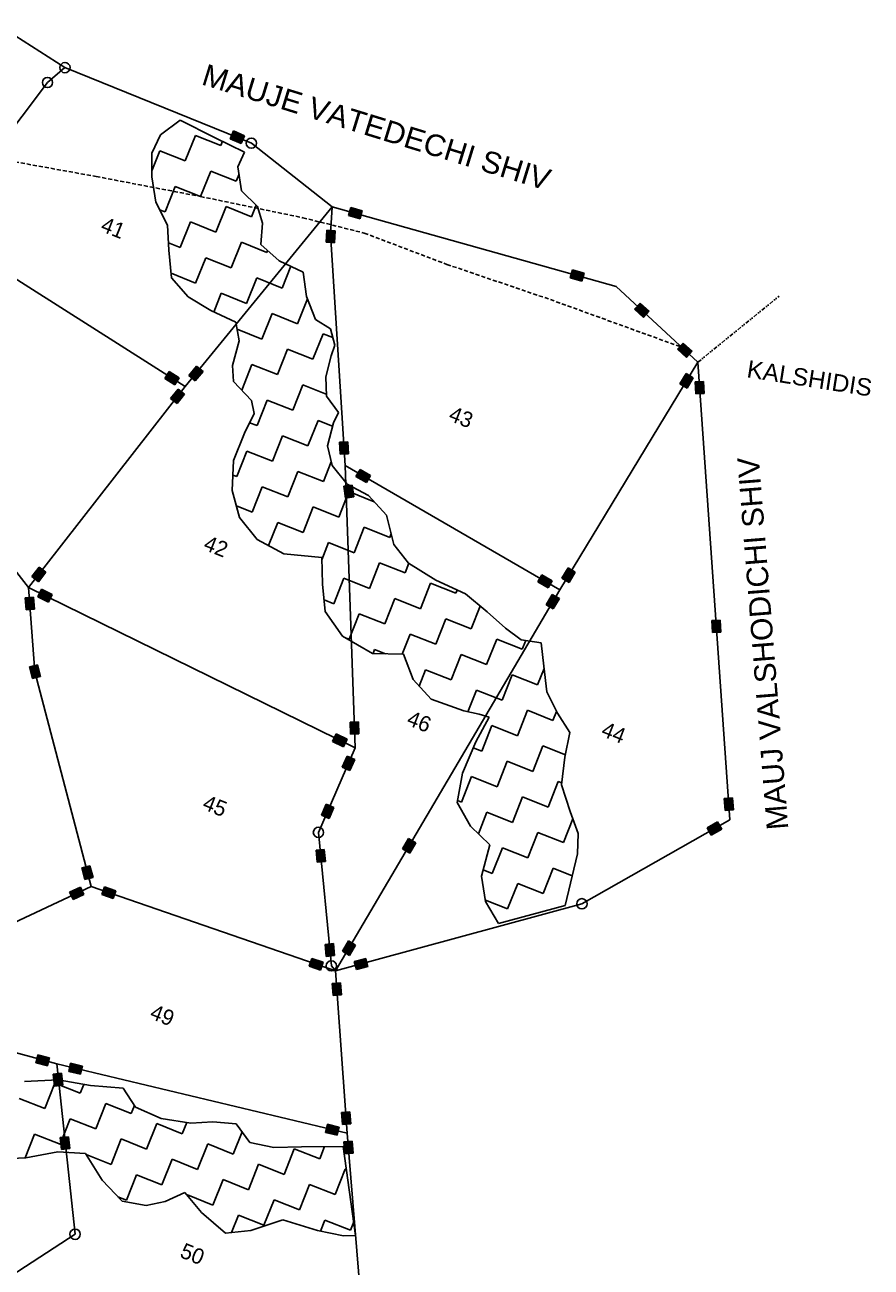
# Model space of a CAD drawing. Header units: metres. Extents: x 314619 to 317984, y 1901318 to 1905653.
# Drawn here: x 316940 to 317984, y 1903546 to 1905078 of the extents above; entities that cross this region are included whole.
import ezdxf

# ---------------------------------------------------------------- set-up
doc = ezdxf.new("R2010")
doc.units = ezdxf.units.M
doc.header["$MEASUREMENT"] = 0
doc.linetypes.add('DASHED', pattern=[0.75, 0.5, -0.25])
doc.linetypes.add('DIVIDE', pattern=[1.25, 0.5, -0.25, 0, -0.25, 0, -0.25])
for name, color, linetype in [('LINE_FOOTPATH', 1, 'DASHED'), ('POLY_HATCH', 12, 'Continuous'), ('POLY_PARCEL', 6, 'Continuous'), ('TEXT_MAPOUT', 7, 'Continuous'), ('TEXT_PARCEL', 7, 'Continuous'), ('V_BOUND_LINE', 7, 'Continuous'), ('V_DIVIDE_LINE', 7, 'DIVIDE')]:
    doc.layers.add(name, color=color, linetype=linetype)
doc.styles.get("Standard").update_dxf_attribs({"font": 'arial.ttf'})
doc.styles.add('TEXT_MAP', font='')
doc.styles.get('TEXT_MAP').set_extended_font_data('Kruti Dev 050')

msp = doc.modelspace()

# ---------------------------------------------------------------- hatches: boundary and pattern name
for points in [[(317207.3, 1904931.9), (317211.3, 1904941.3), (317197.6, 1904947.2), (317193.6, 1904937.7)], [(317342.3, 1904852.8), (317339.5, 1904842.9), (317353.8, 1904838.9), (317356.5, 1904848.7)], [(317323.1, 1904824.2), (317312.8, 1904824.8), (317312, 1904810), (317322.3, 1904809.4)], [(317627.4, 1904762.1), (317630.2, 1904771.9), (317615.9, 1904776), (317613.1, 1904766.1)], [(317703.4, 1904717.4), (317710.4, 1904724.9), (317699.5, 1904735), (317692.5, 1904727.5)], [(317756.5, 1904668.1), (317763.4, 1904675.6), (317752.6, 1904685.7), (317745.6, 1904678.2)], [(317125.3, 1904634.2), (317130.8, 1904642.8), (317118.3, 1904650.8), (317112.8, 1904642.1)], [(317142.7, 1904645.7), (317150.6, 1904639.2), (317160.1, 1904650.7), (317152.1, 1904657.2)], [(317765, 1904642.8), (317756.2, 1904648.1), (317748.5, 1904635.5), (317757.3, 1904630.1)], [(317777.4, 1904638.4), (317767.2, 1904637.7), (317768.2, 1904622.9), (317778.5, 1904623.6)], [(317137.4, 1904622.6), (317129.3, 1904629), (317120.1, 1904617.3), (317128.2, 1904611)], [(317329.3, 1904548.7), (317339.5, 1904549.3), (317338.6, 1904564.1), (317328.4, 1904563.5)], [(317354, 1904530), (317348.8, 1904521.2), (317361.6, 1904513.7), (317366.8, 1904522.6)], [(317344, 1904510.6), (317333.9, 1904509.1), (317336, 1904494.4), (317346.1, 1904495.9)], [(316948.9, 1904397.7), (316957, 1904391.4), (316966.1, 1904403.1), (316958, 1904409.4)], [(317585.9, 1904383.7), (317591, 1904392.6), (317578.2, 1904400), (317573, 1904391.1)], [(317602.9, 1904395.8), (317611.7, 1904390.5), (317619.4, 1904403.1), (317610.6, 1904408.5)], [(316951, 1904372.3), (316940.8, 1904371.5), (316941.9, 1904356.7), (316952.1, 1904357.5)], [(316969.5, 1904366.4), (316974, 1904375.7), (316960.7, 1904382.2), (316956.2, 1904373)], [(317599.7, 1904370.6), (317590.9, 1904375.8), (317583.4, 1904363), (317592.2, 1904357.8)], [(317788.8, 1904328.7), (317799, 1904329.4), (317798, 1904344.2), (317787.8, 1904343.5)], [(316949.7, 1904272), (316959.6, 1904274.6), (316955.8, 1904289), (316945.9, 1904286.4)], [(317342.2, 1904203.5), (317352.4, 1904203.8), (317351.9, 1904218.7), (317341.6, 1904218.3)], [(317333.3, 1904187.9), (317337.8, 1904197.1), (317324.5, 1904203.7), (317320, 1904194.5)], [(317347.3, 1904172.2), (317337.9, 1904176.3), (317331.9, 1904162.7), (317341.3, 1904158.6)], [(317804.2, 1904109.3), (317814.4, 1904110), (317813.4, 1904124.8), (317803.1, 1904124.1)], [(317321.5, 1904113.2), (317312.1, 1904117.3), (317306.2, 1904103.7), (317315.6, 1904099.6)], [(317800.1, 1904086.4), (317795, 1904095.3), (317782.1, 1904088), (317787.2, 1904079.1)], [(317422.6, 1904069.6), (317413.8, 1904074.8), (317406.3, 1904062), (317415.1, 1904056.8)], [(317300.9, 1904045.6), (317311.1, 1904046.5), (317309.7, 1904061.3), (317299.5, 1904060.3)], [(317014.4, 1904024.2), (317024.4, 1904026.8), (317020.6, 1904041.2), (317010.7, 1904038.6)], [(317013.2, 1904005.7), (317008.8, 1904015), (316995.4, 1904008.7), (316999.7, 1903999.4)], [(317038.5, 1904015.3), (317035.1, 1904005.6), (317049.2, 1904000.7), (317052.5, 1904010.4)], [(317312.1, 1903929.5), (317322.3, 1903930.4), (317320.9, 1903945.2), (317310.7, 1903944.2)], [(317332, 1903935.8), (317340.9, 1903930.6), (317348.4, 1903943.4), (317339.5, 1903948.6)], [(317305.1, 1903912.5), (317308.5, 1903922.2), (317294.5, 1903927), (317291.1, 1903917.3)], [(317346.6, 1903923), (317349.3, 1903913.2), (317363.6, 1903917), (317360.9, 1903926.9)], [(317320.7, 1903881.1), (317330.9, 1903881.9), (317329.9, 1903896.7), (317319.6, 1903895.9)], [(316968.1, 1903794.3), (316970.7, 1903804.3), (316956.3, 1903808), (316953.8, 1903798.1)], [(316996.8, 1903797.6), (316994.4, 1903787.7), (317008.9, 1903784.2), (317011.2, 1903794.2)], [(316977, 1903769.5), (316987.2, 1903770.6), (316985.5, 1903785.3), (316975.3, 1903784.2)], [(317341.2, 1903737.6), (317331, 1903736.8), (317332.2, 1903722), (317342.4, 1903722.8)], [(317325.5, 1903709), (317327.9, 1903719), (317313.5, 1903722.4), (317311.1, 1903712.4)], [(316985.6, 1903691.3), (316995.7, 1903692.4), (316994.1, 1903707.1), (316983.9, 1903706)], [(317344, 1903701.5), (317333.8, 1903700.7), (317335, 1903685.9), (317345.2, 1903686.7)]]:
    msp.add_hatch(color=256).paths.add_polyline_path(points)

# ---------------------------------------------------------------- linework, layer by layer
for p, q in [((317193.6, 1904937.7), (317197.6, 1904947.2)), ((317207.3, 1904931.9), (317193.6, 1904937.7)), ((317197.6, 1904947.2), (317211.3, 1904941.3)), ((317211.3, 1904941.3), (317207.3, 1904931.9)), ((317339.5, 1904842.9), (317342.3, 1904852.8)), ((317342.3, 1904852.8), (317356.5, 1904848.7)), ((317356.5, 1904848.7), (317353.8, 1904838.9)), ((317353.8, 1904838.9), (317339.5, 1904842.9)), ((317312, 1904810), (317312.8, 1904824.8)), ((317312.8, 1904824.8), (317323.1, 1904824.2)), ((317323.1, 1904824.2), (317322.3, 1904809.4)), ((317322.3, 1904809.4), (317312, 1904810)), ((317613.1, 1904766.1), (317615.9, 1904776)), ((317615.9, 1904776), (317630.2, 1904771.9)), ((317630.2, 1904771.9), (317627.4, 1904762.1)), ((317627.4, 1904762.1), (317613.1, 1904766.1)), ((317692.5, 1904727.5), (317699.5, 1904735)), ((317703.4, 1904717.4), (317692.5, 1904727.5)), ((317699.5, 1904735), (317710.4, 1904724.9)), ((317710.4, 1904724.9), (317703.4, 1904717.4)), ((317745.6, 1904678.2), (317752.6, 1904685.7)), ((317756.5, 1904668.1), (317745.6, 1904678.2)), ((317752.6, 1904685.7), (317763.4, 1904675.6)), ((317763.4, 1904675.6), (317756.5, 1904668.1)), ((317112.8, 1904642.1), (317118.3, 1904650.8)), ((317118.3, 1904650.8), (317130.8, 1904642.8)), ((317142.7, 1904645.7), (317152.1, 1904657.2)), ((317150.6, 1904639.2), (317142.7, 1904645.7)), ((317160.1, 1904650.7), (317150.6, 1904639.2)), ((317152.1, 1904657.2), (317160.1, 1904650.7)), ((317748.5, 1904635.5), (317756.2, 1904648.1)), ((317756.2, 1904648.1), (317765, 1904642.8)), ((317125.3, 1904634.2), (317112.8, 1904642.1)), ((317130.8, 1904642.8), (317125.3, 1904634.2)), ((317757.3, 1904630.1), (317748.5, 1904635.5)), ((317765, 1904642.8), (317757.3, 1904630.1)), ((317767.2, 1904637.7), (317777.4, 1904638.4)), ((317768.2, 1904622.9), (317767.2, 1904637.7)), ((317777.4, 1904638.4), (317778.5, 1904623.6)), ((317120.1, 1904617.3), (317129.3, 1904629)), ((317128.2, 1904611), (317120.1, 1904617.3)), ((317137.4, 1904622.6), (317128.2, 1904611)), ((317129.3, 1904629), (317137.4, 1904622.6)), ((317778.5, 1904623.6), (317768.2, 1904622.9)), ((317328.4, 1904563.5), (317338.6, 1904564.1)), ((317329.3, 1904548.7), (317328.4, 1904563.5)), ((317338.6, 1904564.1), (317339.5, 1904549.3)), ((317339.5, 1904549.3), (317329.3, 1904548.7)), ((317348.8, 1904521.2), (317354, 1904530)), ((317354, 1904530), (317366.8, 1904522.6)), ((317366.8, 1904522.6), (317361.6, 1904513.7)), ((317333.9, 1904509.1), (317344, 1904510.6)), ((317336, 1904494.4), (317333.9, 1904509.1)), ((317344, 1904510.6), (317346.1, 1904495.9)), ((317361.6, 1904513.7), (317348.8, 1904521.2)), ((317346.1, 1904495.9), (317336, 1904494.4)), ((316948.9, 1904397.7), (316958, 1904409.4)), ((316966.1, 1904403.1), (316957, 1904391.4)), ((316958, 1904409.4), (316966.1, 1904403.1)), ((317573, 1904391.1), (317578.2, 1904400)), ((317578.2, 1904400), (317591, 1904392.6)), ((317602.9, 1904395.8), (317610.6, 1904408.5)), ((317610.6, 1904408.5), (317619.4, 1904403.1)), ((317619.4, 1904403.1), (317611.7, 1904390.5)), ((316957, 1904391.4), (316948.9, 1904397.7)), ((317585.9, 1904383.7), (317573, 1904391.1)), ((317591, 1904392.6), (317585.9, 1904383.7)), ((317611.7, 1904390.5), (317602.9, 1904395.8)), ((316940.8, 1904371.5), (316951, 1904372.3)), ((316941.9, 1904356.7), (316940.8, 1904371.5)), ((316951, 1904372.3), (316952.1, 1904357.5)), ((316956.2, 1904373), (316960.7, 1904382.2)), ((316969.5, 1904366.4), (316956.2, 1904373)), ((316960.7, 1904382.2), (316974, 1904375.7)), ((316974, 1904375.7), (316969.5, 1904366.4)), ((317583.4, 1904363), (317590.9, 1904375.8)), ((317590.9, 1904375.8), (317599.7, 1904370.6)), ((317599.7, 1904370.6), (317592.2, 1904357.8)), ((316952.1, 1904357.5), (316941.9, 1904356.7)), ((317592.2, 1904357.8), (317583.4, 1904363)), ((317787.8, 1904343.5), (317798, 1904344.2)), ((317788.8, 1904328.7), (317787.8, 1904343.5)), ((317798, 1904344.2), (317799, 1904329.4)), ((317799, 1904329.4), (317788.8, 1904328.7)), ((316945.9, 1904286.4), (316955.8, 1904289)), ((316949.7, 1904272), (316945.9, 1904286.4)), ((316955.8, 1904289), (316959.6, 1904274.6)), ((316959.6, 1904274.6), (316949.7, 1904272)), ((317341.6, 1904218.3), (317351.9, 1904218.7)), ((317342.2, 1904203.5), (317341.6, 1904218.3)), ((317351.9, 1904218.7), (317352.4, 1904203.8)), ((317320, 1904194.5), (317324.5, 1904203.7)), ((317324.5, 1904203.7), (317337.8, 1904197.1)), ((317352.4, 1904203.8), (317342.2, 1904203.5)), ((317333.3, 1904187.9), (317320, 1904194.5)), ((317337.8, 1904197.1), (317333.3, 1904187.9)), ((317331.9, 1904162.7), (317337.9, 1904176.3)), ((317337.9, 1904176.3), (317347.3, 1904172.2)), ((317347.3, 1904172.2), (317341.3, 1904158.6)), ((317341.3, 1904158.6), (317331.9, 1904162.7)), ((317803.1, 1904124.1), (317813.4, 1904124.8)), ((317804.2, 1904109.3), (317803.1, 1904124.1)), ((317813.4, 1904124.8), (317814.4, 1904110)), ((317306.2, 1904103.7), (317312.1, 1904117.3)), ((317312.1, 1904117.3), (317321.5, 1904113.2)), ((317321.5, 1904113.2), (317315.6, 1904099.6)), ((317814.4, 1904110), (317804.2, 1904109.3)), ((317315.6, 1904099.6), (317306.2, 1904103.7)), ((317782.1, 1904088), (317795, 1904095.3)), ((317795, 1904095.3), (317800.1, 1904086.4)), ((317787.2, 1904079.1), (317782.1, 1904088)), ((317800.1, 1904086.4), (317787.2, 1904079.1)), ((317406.3, 1904062), (317413.8, 1904074.8)), ((317413.8, 1904074.8), (317422.6, 1904069.6)), ((317422.6, 1904069.6), (317415.1, 1904056.8)), ((317299.5, 1904060.3), (317309.7, 1904061.3)), ((317300.9, 1904045.6), (317299.5, 1904060.3)), ((317309.7, 1904061.3), (317311.1, 1904046.5)), ((317415.1, 1904056.8), (317406.3, 1904062)), ((317010.7, 1904038.6), (317020.6, 1904041.2)), ((317014.4, 1904024.2), (317010.7, 1904038.6)), ((317020.6, 1904041.2), (317024.4, 1904026.8)), ((317311.1, 1904046.5), (317300.9, 1904045.6)), ((317024.4, 1904026.8), (317014.4, 1904024.2)), ((316995.4, 1904008.7), (317008.8, 1904015)), ((316999.7, 1903999.4), (316995.4, 1904008.7)), ((317013.2, 1904005.7), (316999.7, 1903999.4)), ((317008.8, 1904015), (317013.2, 1904005.7)), ((317035.1, 1904005.6), (317038.5, 1904015.3)), ((317049.2, 1904000.7), (317035.1, 1904005.6)), ((317038.5, 1904015.3), (317052.5, 1904010.4)), ((317052.5, 1904010.4), (317049.2, 1904000.7)), ((317310.7, 1903944.2), (317320.9, 1903945.2)), ((317312.1, 1903929.5), (317310.7, 1903944.2)), ((317320.9, 1903945.2), (317322.3, 1903930.4)), ((317332, 1903935.8), (317339.5, 1903948.6)), ((317339.5, 1903948.6), (317348.4, 1903943.4)), ((317348.4, 1903943.4), (317340.9, 1903930.6)), ((317291.1, 1903917.3), (317294.5, 1903927)), ((317294.5, 1903927), (317308.5, 1903922.2)), ((317322.3, 1903930.4), (317312.1, 1903929.5)), ((317340.9, 1903930.6), (317332, 1903935.8)), ((317346.6, 1903923), (317360.9, 1903926.9)), ((317360.9, 1903926.9), (317363.6, 1903917)), ((317305.1, 1903912.5), (317291.1, 1903917.3)), ((317308.5, 1903922.2), (317305.1, 1903912.5)), ((317349.3, 1903913.2), (317346.6, 1903923)), ((317363.6, 1903917), (317349.3, 1903913.2)), ((317319.6, 1903895.9), (317329.9, 1903896.7)), ((317320.7, 1903881.1), (317319.6, 1903895.9)), ((317329.9, 1903896.7), (317330.9, 1903881.9)), ((317330.9, 1903881.9), (317320.7, 1903881.1)), ((316953.8, 1903798.1), (316956.3, 1903808)), ((316956.3, 1903808), (316970.7, 1903804.3)), ((316970.7, 1903804.3), (316968.1, 1903794.3)), ((316968.1, 1903794.3), (316953.8, 1903798.1)), ((316994.4, 1903787.7), (316996.8, 1903797.6)), ((317008.9, 1903784.2), (316994.4, 1903787.7)), ((316996.8, 1903797.6), (317011.2, 1903794.2)), ((317011.2, 1903794.2), (317008.9, 1903784.2)), ((316975.3, 1903784.2), (316985.5, 1903785.3)), ((316977, 1903769.5), (316975.3, 1903784.2)), ((316985.5, 1903785.3), (316987.2, 1903770.6)), ((316987.2, 1903770.6), (316977, 1903769.5)), ((317331, 1903736.8), (317341.2, 1903737.6)), ((317332.2, 1903722), (317331, 1903736.8)), ((317341.2, 1903737.6), (317342.4, 1903722.8)), ((317311.1, 1903712.4), (317313.5, 1903722.4)), ((317325.5, 1903709), (317311.1, 1903712.4)), ((317313.5, 1903722.4), (317327.9, 1903719)), ((317327.9, 1903719), (317325.5, 1903709)), ((317342.4, 1903722.8), (317332.2, 1903722)), ((316983.9, 1903706), (316994.1, 1903707.1)), ((316985.6, 1903691.3), (316983.9, 1903706)), ((316994.1, 1903707.1), (316995.7, 1903692.4)), ((317333.8, 1903700.7), (317344, 1903701.5)), ((317335, 1903685.9), (317333.8, 1903700.7)), ((317344, 1903701.5), (317345.2, 1903686.7)), ((316995.7, 1903692.4), (316985.6, 1903691.3)), ((317345.2, 1903686.7), (317335, 1903685.9))]:
    msp.add_line(p, q)
for centre in [(316989.8, 1905025.3), (316968.2, 1905007), (317219.7, 1904932.2), (317302.5, 1904082.4), (317627.6, 1903994.3), (317318.4, 1903917.8), (317002.2, 1903586.8)]:
    msp.add_circle(centre, 6.35)
at = {"layer": 'LINE_FOOTPATH', "ltscale": 10}
for p, q in [((316898.5, 1904914.5), (317028.3, 1904891.1)), ((317028.3, 1904891.1), (317157.1, 1904866.4)), ((317157.1, 1904866.4), (317283.3, 1904840.2)), ((317283.3, 1904840.2), (317359.1, 1904821.3)), ((317359.1, 1904821.3), (317460.9, 1904782.7)), ((317460.9, 1904782.7), (317588.8, 1904739.3)), ((317588.8, 1904739.3), (317750.6, 1904680.6))]:
    msp.add_line(p, q, dxfattribs=at)
at = {"layer": 'POLY_HATCH'}
for p, q in [((317131.7, 1904960.4), (317107.8, 1904942.5)), ((317174.3, 1904939.3), (317131.7, 1904960.4)), ((317107.8, 1904942.5), (317097.1, 1904920)), ((317211.3, 1904921.2), (317174.3, 1904939.3)), ((317203.1, 1904903.2), (317211.3, 1904921.2)), ((317097.1, 1904920), (317096.8, 1904890.7)), ((317096.8, 1904890.7), (317101.8, 1904859.3)), ((317207.4, 1904873.5), (317203.1, 1904903.2)), ((317101.8, 1904859.3), (317116.2, 1904831)), ((317227.4, 1904853.9), (317207.4, 1904873.5)), ((317233.4, 1904833.7), (317227.4, 1904853.9)), ((317116.2, 1904831), (317118, 1904800.2)), ((317231.4, 1904807.1), (317233.4, 1904833.7)), ((317118, 1904800.2), (317121.2, 1904766.1)), ((317254, 1904787.2), (317231.4, 1904807.1)), ((317283.7, 1904773.3), (317254, 1904787.2)), ((317287.8, 1904743), (317283.7, 1904773.3)), ((317121.2, 1904766.1), (317141.8, 1904742.9)), ((317141.8, 1904742.9), (317169.6, 1904725.7)), ((317298.8, 1904714.7), (317287.8, 1904743)), ((317169.6, 1904725.7), (317200.5, 1904711.3)), ((317200.5, 1904711.3), (317204.8, 1904688.4)), ((317317.2, 1904703.3), (317298.8, 1904714.7)), ((317322.6, 1904683.3), (317317.2, 1904703.3)), ((317204.8, 1904688.4), (317196.5, 1904658.2)), ((317318.3, 1904670), (317322.6, 1904683.3)), ((317311.7, 1904643.9), (317318.3, 1904670)), ((317196.5, 1904658.2), (317197.9, 1904638.5)), ((317197.9, 1904638.5), (317219.7, 1904614.8)), ((317312.3, 1904620.4), (317311.7, 1904643.9)), ((317219.7, 1904614.8), (317223.3, 1904599)), ((317327.2, 1904600.1), (317312.3, 1904620.4)), ((317223.3, 1904599), (317211.1, 1904574.4)), ((317321.1, 1904587.4), (317327.2, 1904600.1)), ((317313.6, 1904559), (317321.1, 1904587.4)), ((317211.1, 1904574.4), (317197.5, 1904540.8)), ((317319.4, 1904534.8), (317313.6, 1904559)), ((317197.5, 1904540.8), (317196.1, 1904503.8)), ((317337.9, 1904511.7), (317319.4, 1904534.8)), ((317364.3, 1904497.8), (317337.9, 1904511.7)), ((317196.1, 1904503.8), (317205.2, 1904470.7)), ((317386.4, 1904473.3), (317364.3, 1904497.8)), ((317205.2, 1904470.7), (317227, 1904443.6)), ((317395.7, 1904437.4), (317386.4, 1904473.3)), ((317227, 1904443.6), (317259.9, 1904425.7)), ((317413.7, 1904414.5), (317395.7, 1904437.4)), ((317259.9, 1904425.7), (317306.5, 1904421.5)), ((317306.5, 1904421.5), (317307.4, 1904388.4)), ((317447.5, 1904393.5), (317413.7, 1904414.5)), ((317307.4, 1904388.4), (317310.9, 1904354.8)), ((317484.1, 1904376.3), (317447.5, 1904393.5)), ((317510.6, 1904354.1), (317484.1, 1904376.3)), ((317310.9, 1904354.8), (317332, 1904324.5)), ((317533.2, 1904334.2), (317510.6, 1904354.1)), ((317332, 1904324.5), (317369, 1904303)), ((317552.4, 1904319.7), (317533.2, 1904334.2)), ((317577.3, 1904316), (317552.4, 1904319.7)), ((317580.6, 1904287.3), (317577.3, 1904316)), ((317369, 1904303), (317407.4, 1904302.1)), ((317407.4, 1904302.1), (317419.2, 1904270.7)), ((317584.2, 1904255.8), (317580.6, 1904287.3)), ((317419.2, 1904270.7), (317441.6, 1904246.8)), ((317441.6, 1904246.8), (317481.9, 1904232.1)), ((317597.3, 1904229.3), (317584.2, 1904255.8)), ((317481.9, 1904232.1), (317500.6, 1904228.1)), ((317513.2, 1904224.5), (317496.6, 1904194.1)), ((317500.6, 1904228.1), (317513.2, 1904224.5)), ((317612.8, 1904205.4), (317597.3, 1904229.3)), ((317606.5, 1904175), (317612.8, 1904205.4)), ((317496.6, 1904194.1), (317480.3, 1904155.5)), ((317602.3, 1904141.1), (317606.5, 1904175)), ((317480.3, 1904155.5), (317473.7, 1904119.1)), ((317612.9, 1904108.2), (317602.3, 1904141.1)), ((317473.7, 1904119.1), (317489.9, 1904090.1)), ((317622.9, 1904081), (317612.9, 1904108.2)), ((317489.9, 1904090.1), (317513.9, 1904066.8)), ((317622.2, 1904055.9), (317622.9, 1904081)), ((317513.9, 1904066.8), (317503.7, 1904028.4)), ((317606.8, 1903992.3), (317622.2, 1904055.9)), ((317503.7, 1904028.4), (317508.7, 1903997)), ((317508.7, 1903997), (317524.8, 1903970.2)), ((317524.8, 1903970.2), (317606.8, 1903992.3)), ((316939.8, 1903775.2), (316981.3, 1903777.4)), ((316981.3, 1903777.4), (317021.2, 1903770.1)), ((317021.2, 1903770.1), (317061.4, 1903767.1)), ((317061.4, 1903767.1), (317076.9, 1903743.7)), ((317076.9, 1903743.7), (317108.4, 1903729.7)), ((317108.4, 1903729.7), (317145.2, 1903723.7)), ((317145.2, 1903723.7), (317172, 1903725.3)), ((317172, 1903725.3), (317201, 1903723.1)), ((317201, 1903723.1), (317218, 1903699.8)), ((317218, 1903699.8), (317247.6, 1903693.8)), ((317247.6, 1903693.8), (317281.5, 1903694.7)), ((317281.5, 1903694.7), (317333, 1903695)), ((317333, 1903695), (317348.3, 1903585.4)), ((316941.3, 1903681.2), (316897.6, 1903679.2)), ((316981.1, 1903688.4), (316941.3, 1903681.2)), ((317015.2, 1903686.3), (316981.1, 1903688.4)), ((317035.7, 1903653.7), (317015.2, 1903686.3)), ((317060.2, 1903627.5), (317035.7, 1903653.7)), ((317137.5, 1903638.4), (317113.3, 1903627.2)), ((317158.2, 1903613.7), (317137.5, 1903638.4)), ((317090, 1903622.1), (317060.2, 1903627.5)), ((317113.3, 1903627.2), (317090, 1903622.1)), ((317188, 1903588.2), (317158.2, 1903613.7)), ((317258.6, 1903604.6), (317219.2, 1903591.6)), ((317301.2, 1903591.3), (317258.6, 1903604.6)), ((317219.2, 1903591.6), (317188, 1903588.2)), ((317333.5, 1903584.9), (317301.2, 1903591.3)), ((317348.3, 1903585.4), (317333.5, 1903584.9))]:
    msp.add_line(p, q, dxfattribs=at)
at = {"layer": 'POLY_HATCH', "linetype": 'Continuous'}
for p, q in [((317138.2, 1904910.3), (317150.7, 1904941.7)), ((317150.7, 1904941.7), (317182.1, 1904929.2)), ((317096.9, 1904898.1), (317106.7, 1904922.8)), ((317106.7, 1904922.8), (317138.2, 1904910.3)), ((317182.1, 1904929.2), (317184.2, 1904934.5)), ((317157.1, 1904866.4), (317169.6, 1904897.8)), ((317169.6, 1904897.8), (317201, 1904885.3)), ((317201, 1904885.3), (317204.5, 1904894)), ((317113.2, 1904847.4), (317125.7, 1904878.9)), ((317125.7, 1904878.9), (317157.1, 1904866.4)), ((317106.5, 1904850.1), (317113.2, 1904847.4)), ((317176, 1904822.5), (317188.5, 1904853.9)), ((317188.5, 1904853.9), (317220, 1904841.4)), ((317220, 1904841.4), (317225.6, 1904855.6)), ((317132.1, 1904803.5), (317144.6, 1904835)), ((317144.6, 1904835), (317176, 1904822.5)), ((317117.5, 1904809.3), (317132.1, 1904803.5)), ((317195, 1904778.5), (317207.5, 1904810)), ((317207.5, 1904810), (317238.9, 1904797.5)), ((317238.9, 1904797.5), (317239.8, 1904799.7)), ((317151, 1904759.6), (317163.5, 1904791)), ((317163.5, 1904791), (317195, 1904778.5)), ((317120.7, 1904771.7), (317151, 1904759.6)), ((317257.8, 1904753.5), (317268.5, 1904780.4)), ((317213.9, 1904734.6), (317226.4, 1904766)), ((317226.4, 1904766), (317257.8, 1904753.5)), ((317173.3, 1904724), (317182.5, 1904747.1)), ((317182.5, 1904747.1), (317213.9, 1904734.6)), ((317276.8, 1904709.6), (317288.9, 1904740.1)), ((317232.8, 1904690.7), (317245.3, 1904722.1)), ((317245.3, 1904722.1), (317276.8, 1904709.6)), ((317202.1, 1904702.9), (317232.8, 1904690.7)), ((317295.7, 1904665.7), (317308.2, 1904697.1)), ((317308.2, 1904697.1), (317320.1, 1904692.4)), ((317251.8, 1904646.8), (317264.3, 1904678.2)), ((317264.3, 1904678.2), (317295.7, 1904665.7)), ((317207.8, 1904627.8), (317220.3, 1904659.3)), ((317220.3, 1904659.3), (317251.8, 1904646.8)), ((317270.7, 1904602.8), (317283.2, 1904634.3)), ((317283.2, 1904634.3), (317312.2, 1904622.7)), ((317207.6, 1904627.9), (317207.8, 1904627.8)), ((317226.8, 1904583.9), (317239.3, 1904615.3)), ((317239.3, 1904615.3), (317270.7, 1904602.8)), ((317217.6, 1904587.5), (317226.8, 1904583.9)), ((317289.6, 1904558.9), (317302.1, 1904590.3)), ((317302.1, 1904590.3), (317320, 1904583.2)), ((317245.7, 1904540), (317258.2, 1904571.4)), ((317258.2, 1904571.4), (317289.6, 1904558.9)), ((317201.8, 1904521), (317214.3, 1904552.5)), ((317214.3, 1904552.5), (317245.7, 1904540)), ((317308.6, 1904515), (317318.3, 1904539.4)), ((317196.8, 1904523), (317201.8, 1904521)), ((317264.7, 1904496.1), (317277.1, 1904527.5)), ((317277.1, 1904527.5), (317308.6, 1904515)), ((317220.7, 1904477.1), (317233.2, 1904508.6)), ((317233.2, 1904508.6), (317264.7, 1904496.1)), ((317327.5, 1904471.1), (317340, 1904502.5)), ((317340, 1904502.5), (317371.2, 1904490.1)), ((317201.3, 1904484.8), (317220.7, 1904477.1)), ((317283.6, 1904452.1), (317296.1, 1904483.6)), ((317296.1, 1904483.6), (317327.5, 1904471.1)), ((317240.8, 1904436.1), (317252.2, 1904464.6)), ((317252.2, 1904464.6), (317283.6, 1904452.1)), ((317346.4, 1904427.1), (317358.9, 1904458.6)), ((317358.9, 1904458.6), (317390.4, 1904446.1)), ((317390.4, 1904446.1), (317392.2, 1904450.8)), ((317306.6, 1904418.5), (317315, 1904439.6)), ((317315, 1904439.6), (317346.4, 1904427.1)), ((317365.4, 1904383.2), (317377.9, 1904414.7)), ((317377.9, 1904414.7), (317409.3, 1904402.2)), ((317409.3, 1904402.2), (317414.1, 1904414.2)), ((317321.5, 1904364.3), (317334, 1904395.7)), ((317334, 1904395.7), (317365.4, 1904383.2)), ((317428.2, 1904358.2), (317440.7, 1904389.7)), ((317440.7, 1904389.7), (317472.2, 1904377.2)), ((317309.4, 1904369.1), (317321.5, 1904364.3)), ((317384.3, 1904339.3), (317396.8, 1904370.7)), ((317396.8, 1904370.7), (317428.2, 1904358.2)), ((317472.2, 1904377.2), (317473.8, 1904381.1)), ((317491.1, 1904333.2), (317502.2, 1904361.1)), ((317340.4, 1904320.4), (317352.9, 1904351.8)), ((317352.9, 1904351.8), (317384.3, 1904339.3)), ((317447.2, 1904314.3), (317459.7, 1904345.7)), ((317459.7, 1904345.7), (317491.1, 1904333.2)), ((317405.9, 1904302.1), (317415.8, 1904326.8)), ((317415.8, 1904326.8), (317447.2, 1904314.3)), ((317336.5, 1904321.9), (317340.4, 1904320.4)), ((317369.9, 1904303), (317371.8, 1904307.9)), ((317371.8, 1904307.9), (317385.1, 1904302.6)), ((317510, 1904289.3), (317522.5, 1904320.7)), ((317522.5, 1904320.7), (317554, 1904308.3)), ((317554, 1904308.3), (317558.2, 1904318.8)), ((317466.1, 1904270.4), (317478.6, 1904301.8)), ((317478.6, 1904301.8), (317510, 1904289.3)), ((317426.7, 1904262.7), (317434.7, 1904282.9)), ((317434.7, 1904282.9), (317466.1, 1904270.4)), ((317529, 1904245.4), (317541.5, 1904276.8)), ((317541.5, 1904276.8), (317572.9, 1904264.3)), ((317572.9, 1904264.3), (317580.9, 1904284.5)), ((317486.9, 1904231), (317497.5, 1904257.9)), ((317497.5, 1904257.9), (317529, 1904245.4)), ((317547.9, 1904201.5), (317560.4, 1904232.9)), ((317560.4, 1904232.9), (317591.8, 1904220.4)), ((317591.8, 1904220.4), (317596.2, 1904231.5)), ((317504, 1904182.5), (317516.5, 1904214)), ((317516.5, 1904214), (317547.9, 1904201.5)), ((317493.5, 1904186.7), (317504, 1904182.5)), ((317566.8, 1904157.5), (317579.3, 1904189)), ((317579.3, 1904189), (317607.1, 1904177.9)), ((317522.9, 1904138.6), (317535.4, 1904170)), ((317535.4, 1904170), (317566.8, 1904157.5)), ((317479, 1904119.7), (317491.5, 1904151.1)), ((317491.5, 1904151.1), (317522.9, 1904138.6)), ((317585.8, 1904113.6), (317598.3, 1904145.1)), ((317598.3, 1904145.1), (317602.6, 1904143.3)), ((317541.9, 1904094.7), (317554.4, 1904126.1)), ((317554.4, 1904126.1), (317585.8, 1904113.6)), ((317474.1, 1904121.6), (317479, 1904119.7)), ((317499.8, 1904080.5), (317510.4, 1904107.2)), ((317510.4, 1904107.2), (317541.9, 1904094.7)), ((317604.7, 1904069.7), (317616.3, 1904098.9)), ((317560.8, 1904050.8), (317573.3, 1904082.2)), ((317573.3, 1904082.2), (317604.7, 1904069.7)), ((317516.9, 1904031.8), (317529.4, 1904063.3)), ((317529.4, 1904063.3), (317560.8, 1904050.8)), ((317505.8, 1904036.2), (317516.9, 1904031.8)), ((317579.7, 1904006.8), (317592.2, 1904038.3)), ((317592.2, 1904038.3), (317615.7, 1904028.9)), ((317535.8, 1903987.9), (317548.3, 1904019.3)), ((317548.3, 1904019.3), (317579.7, 1904006.8)), ((317508.5, 1903998.8), (317535.8, 1903987.9)), ((316964.8, 1903741.7), (316977.3, 1903773.2)), ((316977.3, 1903773.2), (317008.7, 1903760.7)), ((317008.7, 1903760.7), (317013.1, 1903771.6)), ((316933.4, 1903754.2), (316964.8, 1903741.7)), ((317027.7, 1903716.8), (317040.1, 1903748.2)), ((317040.1, 1903748.2), (317071.6, 1903735.7)), ((317071.6, 1903735.7), (317075.6, 1903745.7)), ((316983.7, 1903697.8), (316996.2, 1903729.2)), ((316996.2, 1903729.2), (317027.7, 1903716.8)), ((316940.7, 1903681.2), (316952.3, 1903710.3)), ((316952.3, 1903710.3), (316983.7, 1903697.8)), ((317090.5, 1903691.8), (317103, 1903723.2)), ((317103, 1903723.2), (317134.4, 1903710.7)), ((317134.4, 1903710.7), (317140, 1903724.6)), ((317197.3, 1903685.7), (317208.2, 1903713.2)), ((317046.6, 1903672.8), (317059.1, 1903704.3)), ((317059.1, 1903704.3), (317090.5, 1903691.8)), ((317153.4, 1903666.8), (317165.9, 1903698.2)), ((317165.9, 1903698.2), (317197.3, 1903685.7)), ((317304.1, 1903679.7), (317310.1, 1903694.9)), ((317016.1, 1903685), (317046.6, 1903672.8)), ((317260.2, 1903660.7), (317272.6, 1903692.2)), ((317272.6, 1903692.2), (317304.1, 1903679.7)), ((317109.4, 1903647.8), (317121.9, 1903679.3)), ((317121.9, 1903679.3), (317153.4, 1903666.8)), ((317216.2, 1903641.8), (317228.7, 1903673.2)), ((317228.7, 1903673.2), (317260.2, 1903660.7)), ((317323, 1903635.7), (317335.5, 1903667.2)), ((317335.5, 1903667.2), (317337, 1903666.6)), ((317065.5, 1903628.9), (317078, 1903660.3)), ((317078, 1903660.3), (317109.4, 1903647.8)), ((317172.3, 1903622.9), (317184.8, 1903654.3)), ((317184.8, 1903654.3), (317216.2, 1903641.8)), ((317140.6, 1903634.7), (317140.9, 1903635.3)), ((317140.9, 1903635.3), (317172.3, 1903622.9)), ((317279.1, 1903616.8), (317291.6, 1903648.2)), ((317291.6, 1903648.2), (317323, 1903635.7)), ((317054.9, 1903633.1), (317065.5, 1903628.9)), ((317235.2, 1903597.9), (317247.7, 1903629.3)), ((317247.7, 1903629.3), (317279.1, 1903616.8)), ((317195.2, 1903588.9), (317203.7, 1903610.4)), ((317203.7, 1903610.4), (317235.2, 1903597.9)), ((317305.1, 1903590.6), (317310.5, 1903604.3)), ((317310.5, 1903604.3), (317342, 1903591.8)), ((317342, 1903591.8), (317346, 1903602))]:
    msp.add_line(p, q, dxfattribs=at)
at = {"layer": 'POLY_PARCEL'}
for p, q in [((316968.2, 1905007), (316989.8, 1905025.3)), ((316831.9, 1904826.3), (316968.2, 1905007)), ((317138.2, 1904632.1), (317319.6, 1904853.8)), ((317319.6, 1904853.8), (317317.4, 1904820.2)), ((316831.9, 1904826.3), (317138.2, 1904632.1)), ((317317.4, 1904820.2), (317335.3, 1904534.9)), ((317770.6, 1904662), (317600.1, 1904381.3)), ((316944.9, 1904384.2), (317138.2, 1904632.1)), ((316944.9, 1904384.2), (316775.7, 1904600.4)), ((317335.3, 1904534.9), (317600.1, 1904381.3)), ((317335.3, 1904534.9), (317347.9, 1904186.5)), ((317347.9, 1904186.5), (316944.9, 1904384.2)), ((316952.7, 1904280.5), (316944.9, 1904384.2)), ((317600.1, 1904381.3), (317323.7, 1903911.5)), ((317022, 1904015.5), (316952.7, 1904280.5)), ((317347.9, 1904186.5), (317302.5, 1904082.4)), ((317302.5, 1904082.4), (317318.4, 1903917.8)), ((316899, 1903958), (317022, 1904015.5)), ((317323.7, 1903911.5), (317022, 1904015.5)), ((317318.4, 1903917.8), (317323.7, 1903911.5)), ((316715.7, 1903868.4), (316979.9, 1903796.9)), ((316979.9, 1903796.9), (317338, 1903711.3)), ((316979.9, 1903796.9), (317002.2, 1903586.8)), ((317002.2, 1903586.8), (316861.9, 1903495.9))]:
    msp.add_line(p, q, dxfattribs=at)
at = {"layer": 'V_BOUND_LINE'}
for p, q in [((316907, 1905078.1), (316989.8, 1905025.3)), ((316989.8, 1905025.3), (317219.7, 1904932.2)), ((317219.7, 1904932.2), (317319.6, 1904853.8)), ((317319.6, 1904853.8), (317670, 1904755.4)), ((317670, 1904755.4), (317770.6, 1904662)), ((317770.6, 1904662), (317810.1, 1904098)), ((317810.1, 1904098), (317627.6, 1903994.3)), ((317627.6, 1903994.3), (317323.7, 1903911.5)), ((317323.7, 1903911.5), (317338, 1903711.3)), ((317338, 1903711.3), (317356.2, 1903489.1))]:
    msp.add_line(p, q, dxfattribs=at)
at = {"layer": 'V_DIVIDE_LINE', "ltscale": 10}
msp.add_line((317770.6, 1904662), (317870.8, 1904743.6), dxfattribs=at)

# ---------------------------------------------------------------- texts
at = {"layer": 'TEXT_MAPOUT'}
for s, height, rotation, p in [('MAUJE VATEDECHI SHIV', 26.632, 342.8889, (317156.9, 1905004.9)), ('KALSHIDIS', 21.31, 351.1293, (317830, 1904643.7)), ('MAUJ VALSHODICHI SHIV', 26.632, 94.5503, (317882.3, 1904086.5))]:
    msp.add_text(s, height=height, rotation=rotation, dxfattribs=at).set_placement(p)
at = {"layer": 'TEXT_PARCEL', "style": 'TEXT_MAP'}
for s, p in [('41', (317032.5, 1904824.2)), ('43', (317461.8, 1904590.8)), ('42', (317159.4, 1904431.4)), ('46', (317410.1, 1904215.5)), ('44', (317650, 1904201.8)), ('45', (317158.1, 1904111.5)), ('49', (317093.2, 1903853.4)), ('50', (317130.3, 1903559))]:
    msp.add_text(s, height=19.17, rotation=338.3209, dxfattribs=at).set_placement(p)

doc.saveas('drawing.dxf')
